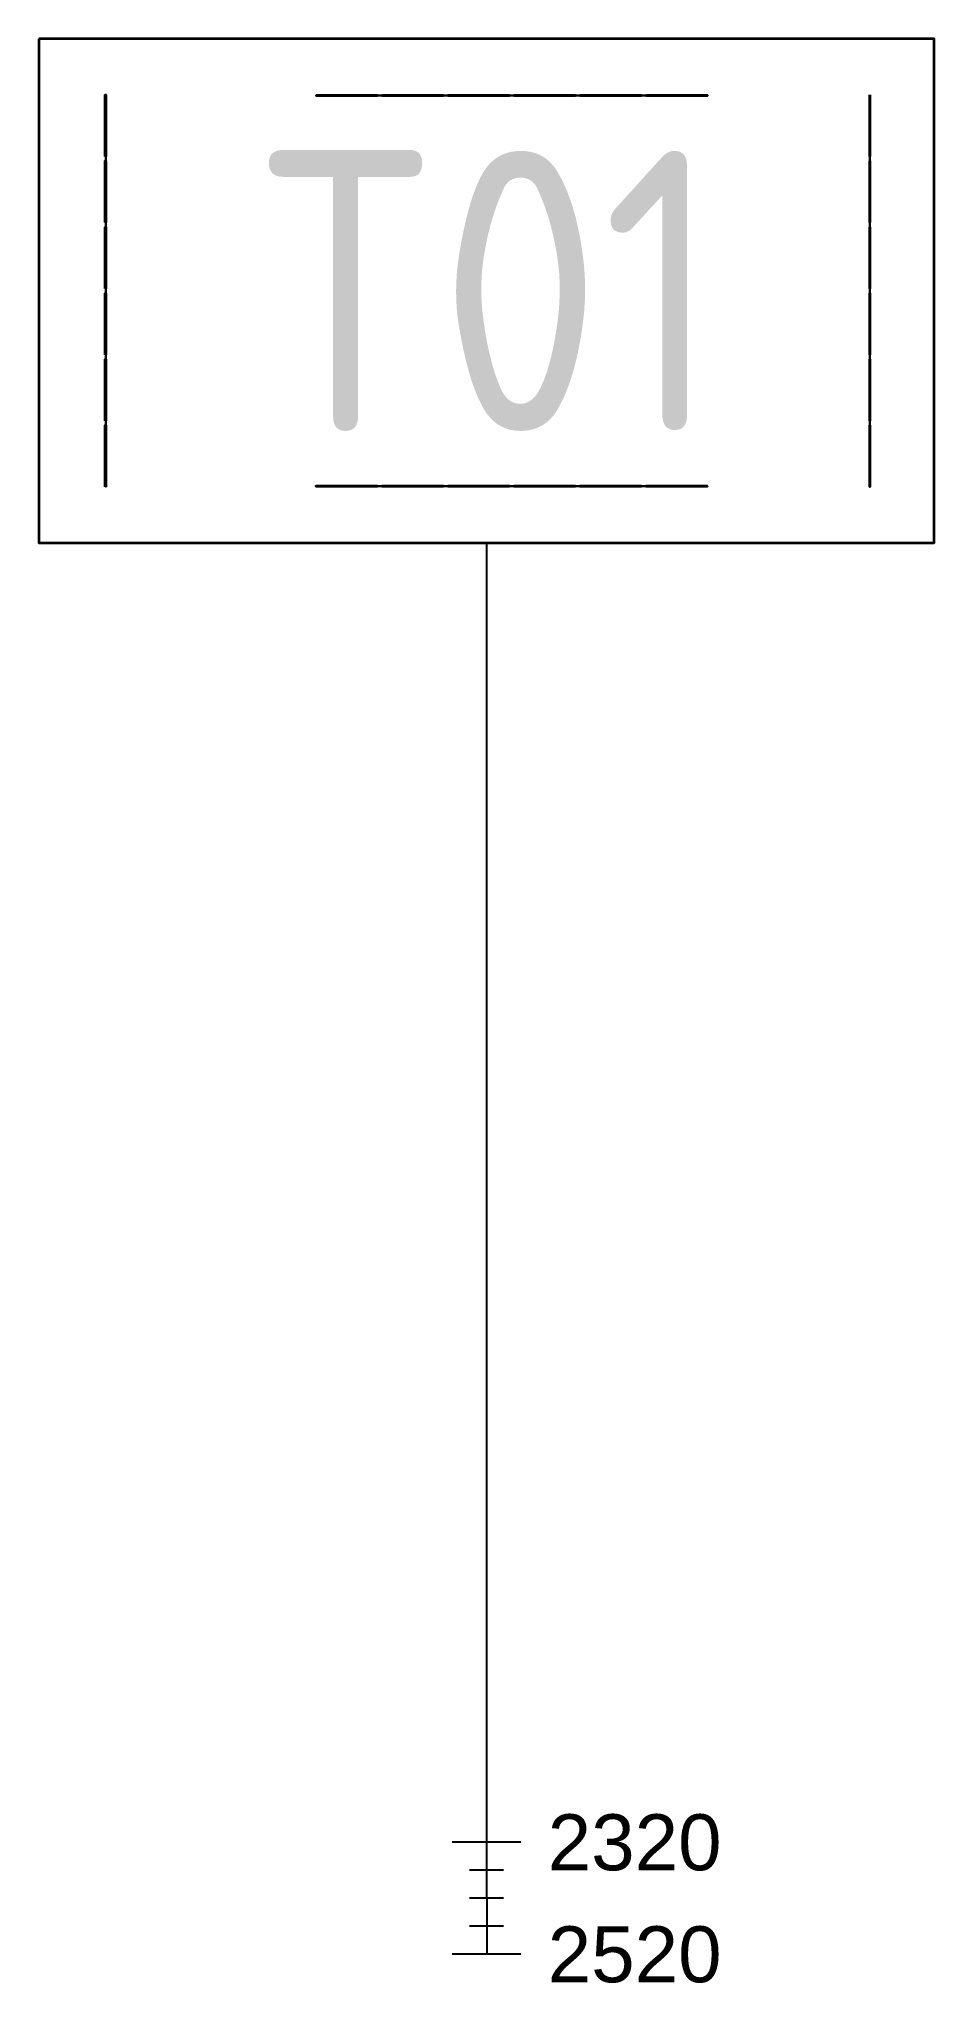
# Model space of a CAD drawing. Header units: metres. Extents: x -0.8 to 0.8, y -2.57 to 0.9.
import ezdxf
from ezdxf.enums import TextEntityAlignment as Align

# ---------------------------------------------------------------- set-up
doc = ezdxf.new("R2010")
doc.units = ezdxf.units.M
doc.layers.get('Defpoints').update_dxf_attribs({"color": 2})
for name, color, linetype, lineweight in [('2D_Hjelpelag-trekkekum-bunn', 7, 'Continuous', 35), ('2D_Hjelpelag-trekkekum-utsparing-kort-side', 6, 'Continuous', 25), ('2D_Hjelpelag-trekkekum-utsparing-lang-side', 6, 'Continuous', 30), ('2D_Trekkekum-trekkeroer-plasseringer_XS_Plastic01', 160, 'Continuous', 35)]:
    doc.layers.add(name, color=color, linetype=linetype, lineweight=lineweight)
doc.layers.add('3D_Tekst_XS_ColBlueS', color=5, linetype='Continuous')
doc.styles.add('ISOCPEUR', font='isocpeur.ttf', dxfattribs={"height": 1})
doc.styles.add('NO_Normal', font='arial.ttf')

msp = doc.modelspace()

# ---------------------------------------------------------------- linework, layer by layer
at = {"layer": '2D_Hjelpelag-trekkekum-bunn', "elevation": -0.9, "flags": 128}
msp.add_lwpolyline([(-0.8, 0.9), (-0.8, 0), (0.8, 0), (0.8, 0.9), (-0.8, 0.9)], dxfattribs=at)
at = {"layer": '2D_Hjelpelag-trekkekum-utsparing-kort-side', "extrusion": (1, 2.83277e-16, 0), "elevation": -0.68, "flags": 128}
for points in [[(0.8, -0.75), (0.1, -0.75), (0.1, -0.45), (0.8, -0.45), (0.8, -0.75)], [(0.8, -0.9), (0.1, -0.9), (0.1, -0.75), (0.8, -0.75), (0.8, -0.9)]]:
    msp.add_lwpolyline(points, dxfattribs=at)
at = {"layer": '2D_Hjelpelag-trekkekum-utsparing-kort-side', "extrusion": (-1, -1.60812e-16, 0), "elevation": -0.6849, "flags": 128}
for points in [[(-0.8, -0.75), (-0.1, -0.75), (-0.1, -0.45), (-0.8, -0.45), (-0.8, -0.75)], [(-0.8, -0.9), (-0.1, -0.9), (-0.1, -0.75), (-0.8, -0.75), (-0.8, -0.9)]]:
    msp.add_lwpolyline(points, dxfattribs=at)
at = {"layer": '2D_Hjelpelag-trekkekum-utsparing-lang-side', "extrusion": (-2.22045e-16, 1, 5.6112e-12), "elevation": 0.7989}
msp.add_lwpolyline([(-0.395, -0.6897), (0.305, -0.6897), (0.305, -0.3897), (-0.395, -0.3897)], close=True, dxfattribs=at)
at = {"layer": '2D_Hjelpelag-trekkekum-utsparing-lang-side', "extrusion": (2.22045e-16, -1, 5.6112e-12), "elevation": -0.1011}
msp.add_lwpolyline([(-0.305, -0.6897), (0.395, -0.6897), (0.395, -0.3897), (-0.305, -0.3897)], close=True, dxfattribs=at)
at = {"layer": '2D_Trekkekum-trekkeroer-plasseringer_XS_Plastic01', "extrusion": (-1, -2.22045e-16, 0)}
for centre in [(-0.745, -0.8376, 0.6814), (-0.745, -0.7269, 0.681), (-0.745, -0.6162, 0.6805), (-0.745, -0.5055, 0.68), (-0.627, -0.8376, 0.6814), (-0.627, -0.7269, 0.681), (-0.627, -0.6162, 0.6805), (-0.627, -0.5055, 0.68), (-0.509, -0.8376, 0.6814), (-0.509, -0.7269, 0.681), (-0.509, -0.6162, 0.6805), (-0.509, -0.5055, 0.68), (-0.391, -0.8376, 0.6814), (-0.391, -0.7269, 0.681), (-0.391, -0.6162, 0.6805), (-0.391, -0.5055, 0.68), (-0.273, -0.8376, 0.6814), (-0.273, -0.7269, 0.681), (-0.273, -0.6162, 0.6805), (-0.273, -0.5055, 0.68), (-0.155, -0.8376, 0.6814), (-0.155, -0.7269, 0.681), (-0.155, -0.6162, 0.6805), (-0.155, -0.5055, 0.68)]:
    msp.add_circle(centre, 0.055, dxfattribs=at)
at = {"layer": '2D_Trekkekum-trekkeroer-plasseringer_XS_Plastic01', "extrusion": (-2.22045e-16, 1, 0)}
for centre in [(0.25, -0.5565, 0.7989), (0.25, -0.4453, 0.7989), (0.25, -0.5565, 0.7989), (0.25, -0.4453, 0.7989), (0.132, -0.5565, 0.7989), (0.132, -0.4453, 0.7989), (0.132, -0.5565, 0.7989), (0.132, -0.4453, 0.7989), (0.014, -0.5565, 0.7989), (0.014, -0.4453, 0.7989), (0.014, -0.5565, 0.7989), (0.014, -0.4453, 0.7989), (-0.104, -0.5565, 0.7989), (-0.104, -0.4453, 0.7989), (-0.104, -0.5565, 0.7989), (-0.104, -0.4453, 0.7989), (-0.222, -0.5565, 0.7989), (-0.222, -0.4453, 0.7989), (-0.222, -0.5565, 0.7989), (-0.222, -0.4453, 0.7989), (-0.34, -0.5565, 0.7989), (-0.34, -0.4453, 0.7989), (-0.34, -0.5565, 0.7989), (-0.34, -0.4453, 0.7989)]:
    msp.add_circle(centre, 0.055, dxfattribs=at)
at = {"layer": '2D_Trekkekum-trekkeroer-plasseringer_XS_Plastic01', "extrusion": (1, 2.22045e-16, 0)}
for centre in [(0.745, -0.6155, 0.6849), (0.745, -0.505, 0.6849), (0.745, -0.726, 0.6849), (0.745, -0.8364, 0.6849), (0.627, -0.6155, 0.6849), (0.627, -0.505, 0.6849), (0.627, -0.726, 0.6849), (0.627, -0.8364, 0.6849), (0.509, -0.6155, 0.6849), (0.509, -0.505, 0.6849), (0.509, -0.726, 0.6849), (0.509, -0.8364, 0.6849), (0.391, -0.6155, 0.6849), (0.391, -0.505, 0.6849), (0.391, -0.726, 0.6849), (0.391, -0.8364, 0.6849), (0.273, -0.6155, 0.6849), (0.273, -0.505, 0.6849), (0.273, -0.726, 0.6849), (0.273, -0.8364, 0.6849), (0.155, -0.6155, 0.6849), (0.155, -0.505, 0.6849), (0.155, -0.726, 0.6849), (0.155, -0.8364, 0.6849)]:
    msp.add_circle(centre, 0.055, dxfattribs=at)
at = {"layer": '2D_Trekkekum-trekkeroer-plasseringer_XS_Plastic01', "extrusion": (2.22045e-16, -1, 0)}
for centre in [(-0.25, -0.4448, -0.1011), (-0.25, -0.5557, -0.1011), (-0.25, -0.4448, -0.1011), (-0.132, -0.5557, -0.1011), (-0.132, -0.4448, -0.1011), (-0.132, -0.5557, -0.1011), (-0.132, -0.4448, -0.1011), (-0.014, -0.5557, -0.1011), (-0.014, -0.4448, -0.1011), (-0.014, -0.5557, -0.1011), (-0.014, -0.4448, -0.1011), (0.104, -0.5557, -0.1011), (0.104, -0.4448, -0.1011), (0.104, -0.5557, -0.1011), (0.104, -0.4448, -0.1011), (0.222, -0.5557, -0.1011), (0.222, -0.4448, -0.1011), (0.222, -0.5557, -0.1011), (0.222, -0.4448, -0.1011), (0.34, -0.5557, -0.1011), (0.34, -0.4448, -0.1011), (0.34, -0.5557, -0.1011), (0.34, -0.4448, -0.1011)]:
    msp.add_circle(centre, 0.055, dxfattribs=at)
at = {"layer": 'Defpoints'}
for p, q in [((0, 0), (0, -2.32)), ((0.0613, -2.32), (-0.0613, -2.32)), ((0, -2.32), (0.0008, -2.52)), ((0.0306, -2.3701), (-0.0306, -2.3701)), ((0.0306, -2.4201), (-0.0306, -2.4201)), ((0.0306, -2.4701), (-0.0306, -2.4701)), ((0.0613, -2.52), (-0.0613, -2.52))]:
    msp.add_line(p, q, dxfattribs=at)

# ---------------------------------------------------------------- texts
at = {"layer": '3D_Tekst_XS_ColBlueS', "style": 'ISOCPEUR', "width": 0.85}
msp.add_attdef('T01', text='T01', height=0.5, dxfattribs=at).set_placement((0, 0.45, 0.042), align=Align.MIDDLE_CENTER)
at = {"layer": 'Defpoints', "style": 'NO_Normal'}
for s, p in [('2320', (0.1094, -2.3701)), ('2520', (0.1094, -2.5701))]:
    msp.add_text(s, height=0.1, rotation=0, dxfattribs=at).set_placement(p)

doc.saveas('drawing.dxf')
